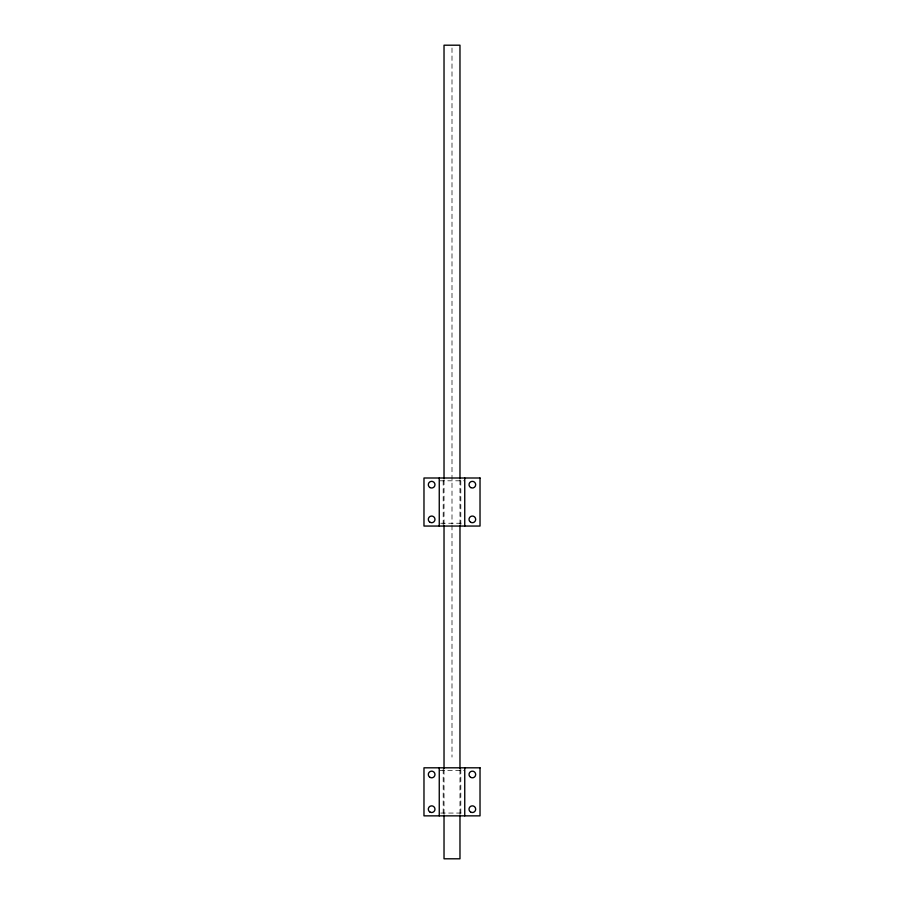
<?xml version="1.0" encoding="UTF-8"?>
<svg xmlns="http://www.w3.org/2000/svg" width="904" height="904" viewBox="0 0 904 904"><rect width="100%" height="100%" fill="white"/><g stroke="black" fill="none" stroke-linecap="round" stroke-linejoin="round"><path stroke-width="0.68" stroke-dasharray="4.52 3.39" d="M439.864 480.804L464.136 480.804M440.768 523.246L463.232 523.246M439.864 770.615L464.136 770.615M440.768 813.058L463.232 813.058M460.814 480.747L460.814 524.682M460.814 769.18L460.814 813.114M459.978 480.25L459.978 524.037M459.978 769.812L459.978 813.6M452 48.025L452 524.037M452 525.45L452 757.1M444.022 480.25L444.022 524.037M444.022 769.812L444.022 813.6M443.186 480.747L443.186 524.682M443.186 769.18L443.186 813.114"/><path stroke-width="1.36" d="M464.746 478.001L464.746 526.049M464.746 767.812L464.746 815.86M459.978 478.837L459.978 45.2L444.022 45.2L444.022 478.837M459.978 525.45L459.978 768.4M459.978 815.012L459.978 858.8L444.022 858.8L444.022 815.012M444.022 525.45L444.022 768.4M439.254 478.001L439.254 526.049M439.254 767.812L439.254 815.86M480.024 478.001L423.976 478.001L423.976 526.049L480.024 526.049L480.024 478.001M480.024 767.812L423.976 767.812L423.976 815.86L480.024 815.86L480.024 767.812M429.976 487.561A3.333 3.333 0 0 0 434.982 484.68A3.333 3.333 0 0 0 429.976 481.787A3.333 3.333 0 0 0 429.976 487.561M470.656 522.252A3.333 3.333 0 0 0 475.685 519.404A3.333 3.333 0 0 0 470.713 516.478A3.333 3.333 0 0 0 470.656 522.252M470.69 487.561A3.333 3.333 0 0 0 475.685 484.68A3.333 3.333 0 0 0 470.69 481.787A3.333 3.333 0 0 0 470.69 487.561M429.976 522.263A3.333 3.333 0 0 0 434.982 519.371A3.333 3.333 0 0 0 429.976 516.489A3.333 3.333 0 0 0 429.976 522.263M429.976 777.372A3.333 3.333 0 0 0 434.982 774.479A3.333 3.333 0 0 0 429.976 771.598A3.333 3.333 0 0 0 429.976 777.372M470.656 812.063A3.333 3.333 0 0 0 475.685 809.216A3.333 3.333 0 0 0 470.713 806.278A3.333 3.333 0 0 0 470.656 812.063M470.69 777.372A3.333 3.333 0 0 0 475.685 774.479A3.333 3.333 0 0 0 470.69 771.598A3.333 3.333 0 0 0 470.69 777.372M429.976 812.074A3.333 3.333 0 0 0 434.982 809.182A3.333 3.333 0 0 0 429.976 806.3A3.333 3.333 0 0 0 429.976 812.074"/></g></svg>
